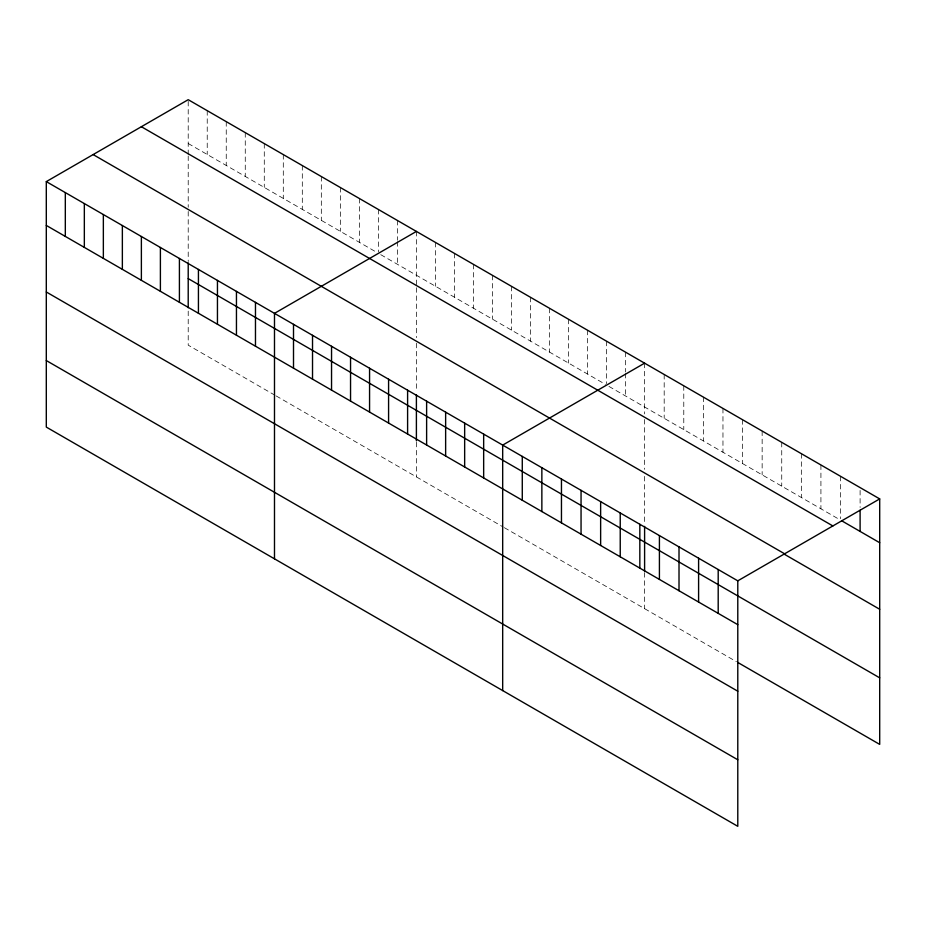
<?xml version="1.0" encoding="UTF-8"?>
<svg xmlns="http://www.w3.org/2000/svg" width="926" height="926" viewBox="0 0 926 926"><rect width="100%" height="100%" fill="white"/><g stroke="black" fill="none" stroke-linecap="round" stroke-linejoin="round"><path stroke-width="0.69" stroke-dasharray="4.63 3.47" d="M188.209 155.985L188.209 207.285M188.209 154.596L188.209 99.684M188.209 143.507L377.183 252.613M380.748 254.662L605.372 384.348M608.938 386.408L839.292 519.405M274.976 395.252L188.209 345.166L188.209 310.499M276.156 395.934L503.165 526.998M504.357 527.681L736.436 661.673M860.104 490.421L860.104 507.39M840.519 476.288L840.519 518.699M820.922 464.968L820.922 508.802M801.337 453.659L801.337 497.482M781.741 442.35L781.741 486.173M762.144 431.041L762.144 474.864M742.559 419.721L742.559 463.556M722.963 408.412L722.963 452.247M703.366 397.104L703.366 440.926M683.782 385.795L683.782 429.618M664.185 374.486L664.185 418.309M644.6 363.166L644.6 413.934M644.6 419.478L644.6 469.378M644.6 476.404L644.6 524.961M644.6 572.604L644.6 608.648M625.582 352.193L625.582 371.986M625.582 373.398L625.582 396.015M606.565 341.208L606.565 383.63M587.547 330.235L587.547 374.058M568.529 319.25L568.529 363.085M549.512 308.277L549.512 352.1M530.494 297.292L530.494 341.127M511.488 286.319L511.488 330.142M492.47 275.335L492.47 319.169M473.452 264.361L473.452 308.184M454.435 253.377L454.435 297.211M435.417 242.404L435.417 286.227M416.399 231.431L416.399 286.342M416.399 287.731L416.399 337.643M416.399 343.222L416.399 391.791M416.399 442.246L416.399 476.902M397.393 220.446L397.393 240.239M397.393 241.651L397.393 264.269M378.375 209.473L378.375 251.884M359.357 198.488L359.357 242.311M340.34 187.515L340.34 231.338M321.322 176.53L321.322 220.353M302.304 165.557L302.304 209.38M283.298 154.573L283.298 198.395M264.28 143.599L264.28 187.422M245.263 132.615L245.263 176.438M226.245 121.642L226.245 165.465M207.227 110.657L207.227 154.48M188.209 211.475L188.209 261.479"/><path stroke-width="1.39" d="M46.3 181.612L737.79 580.833L737.79 826.316L46.3 427.094L46.3 181.612L188.209 99.684L879.7 498.906L879.7 744.388L737.652 662.379M416.399 231.431L274.49 313.358L274.49 558.841M644.6 363.166L502.679 445.105L502.679 690.588M737.79 580.833L879.7 498.906M841.746 520.817L879.7 542.729M141.377 126.723L832.868 525.945M93.132 154.573L784.623 553.806M784.183 554.142L879.7 609.273M188.209 278.61L879.7 677.844M46.3 225.435L737.79 624.668M46.3 291.991L737.79 691.213M46.3 360.55L737.79 759.771M860.104 510.214L860.104 531.42M718.194 569.525L718.194 613.359M698.598 558.216L698.598 602.039M679.013 546.907L679.013 590.73M659.416 535.598L659.416 579.421M644.6 526.396L644.6 571.215M639.831 524.278L639.831 568.113M620.235 512.969L620.235 556.792M600.638 501.66L600.638 545.483M581.053 490.352L581.053 534.175M561.457 479.031L561.457 522.866M541.86 467.723L541.86 511.557M522.276 456.414L522.276 500.237M483.661 434.12L483.661 477.955M464.655 423.147L464.655 466.97M445.637 412.163L445.637 455.997M426.62 401.19L426.62 445.012M416.399 394.65L416.399 440.857M407.602 390.205L407.602 434.039M388.584 379.232L388.584 423.055M369.567 368.247L369.567 412.082M350.549 357.274L350.549 401.097M331.543 346.289L331.543 390.124M312.525 335.316L312.525 379.139M293.507 324.332L293.507 368.166M255.472 302.374L255.472 346.208M236.454 291.401L236.454 335.224M217.448 280.416L217.448 324.25M198.43 269.443L198.43 313.266M188.209 262.903L188.209 307.733M179.412 258.47L179.412 302.293M160.395 247.485L160.395 291.308M141.377 236.512L141.377 280.335M122.359 225.527L122.359 269.35M103.353 214.554L103.353 258.377M84.335 203.57L84.335 247.392M65.318 192.596L65.318 236.419"/></g></svg>
